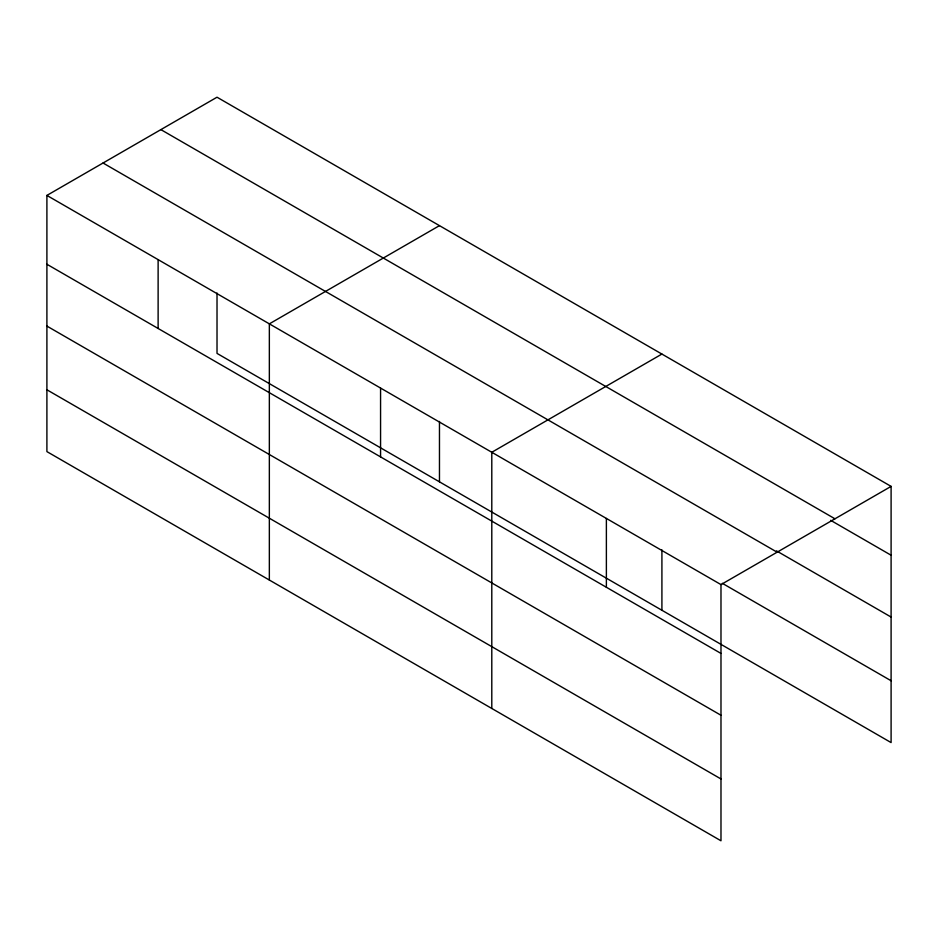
<?xml version="1.0" encoding="UTF-8"?>
<svg xmlns="http://www.w3.org/2000/svg" width="938" height="938" viewBox="0 0 938 938"><rect width="100%" height="100%" fill="white"/><g stroke="black" fill="none" stroke-linecap="round" stroke-linejoin="round"><path stroke-width="1.41" d="M46.9 195.421L720.982 584.597L720.982 840.788L46.9 451.612L46.9 195.421L217.018 97.212L891.1 486.388L891.1 742.579L217.018 353.403L217.018 293.008M439.465 225.636L269.347 323.856L269.347 580.047M661.911 354.06L491.793 452.28L491.793 708.471M720.982 584.597L891.1 486.388M160.879 129.62L834.961 518.796M830.658 520.32L891.1 555.226M776.512 550.887L891.1 617.052M103.039 163.013L777.121 552.189M722.354 583.33L891.1 680.754M46.9 264.258L720.982 653.434M46.9 326.084L720.982 715.26M46.9 389.786L720.982 778.962M661.911 549.867L661.911 610.251M606.382 518.444L606.382 587.282M439.465 421.443L439.465 481.827M380.57 388.062L380.57 456.9M158.123 259.638L158.123 328.476"/></g></svg>
